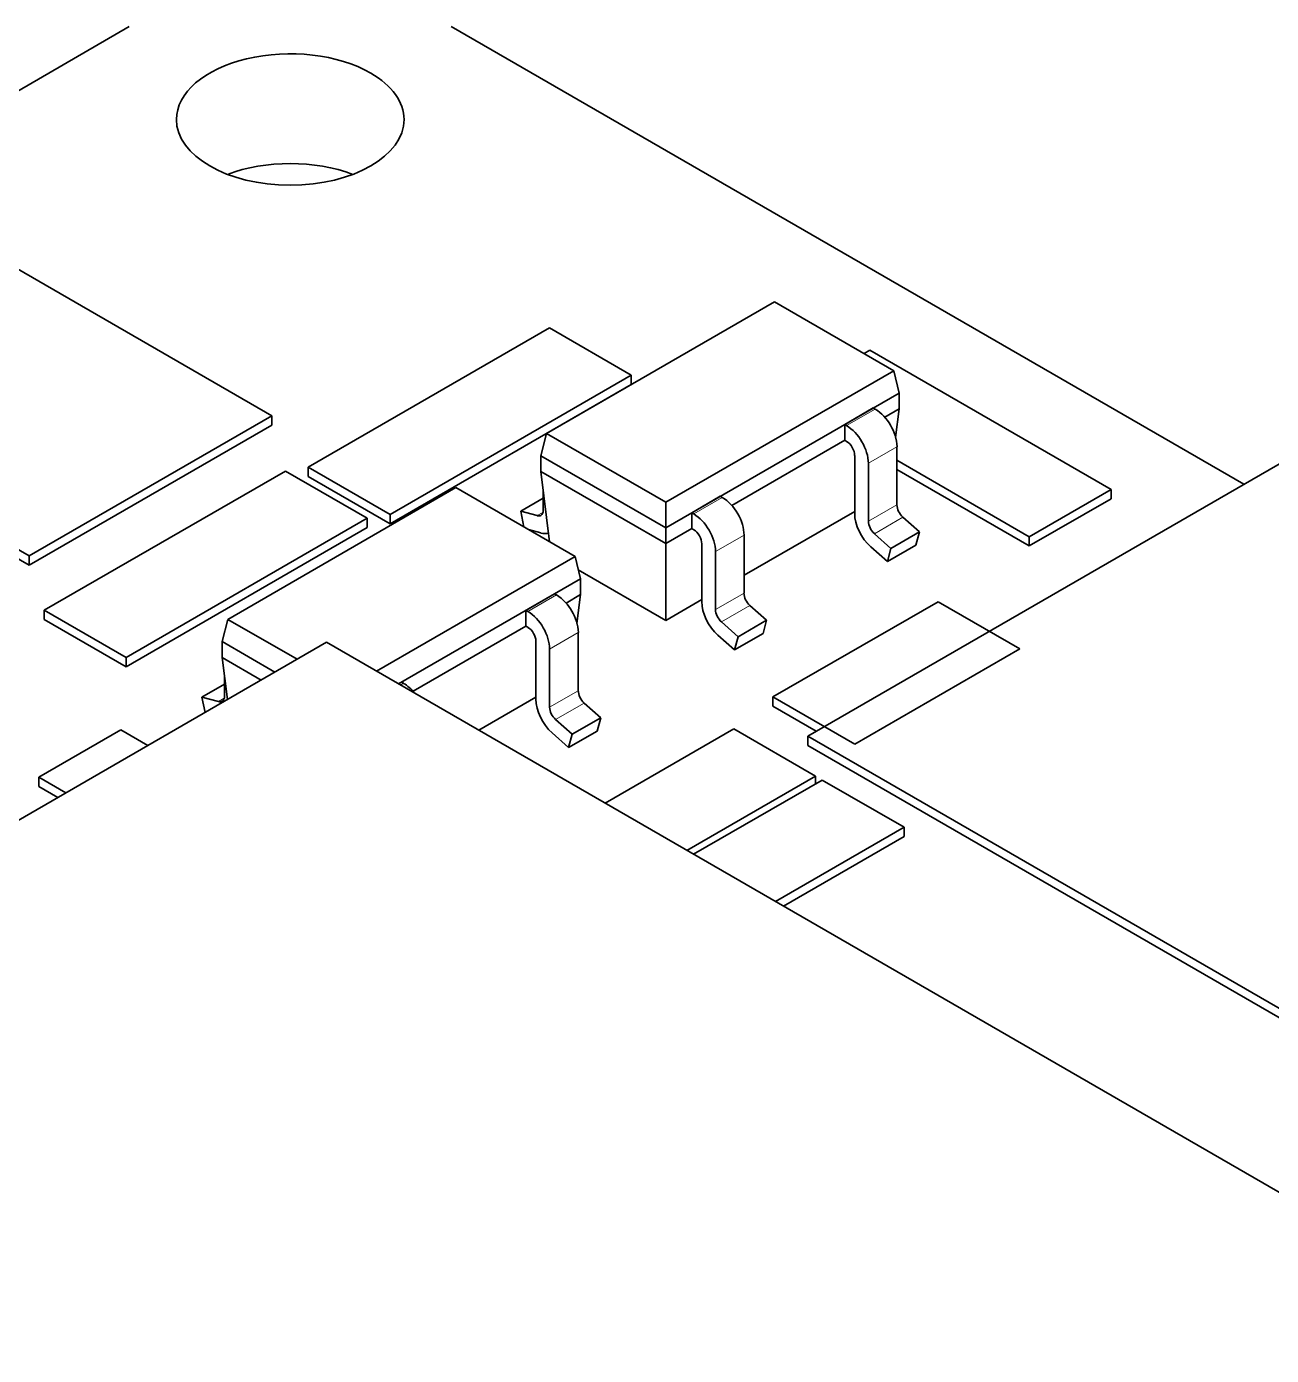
# Model space of a CAD drawing. Extents: x 507 to 804, y 334 to 583.
# Drawn here: x 730.69 to 741.63, y 534.31 to 545.99 of the extents above; entities that cross this region are included whole.
import ezdxf

# ---------------------------------------------------------------- set-up
doc = ezdxf.new("R2010")
doc.units = 0

msp = doc.modelspace()

# ---------------------------------------------------------------- linework, layer by layer
at = {"color": 7, "lineweight": 35, "ltscale": 0.093898}
msp.add_line((728.345, 544.107), (731.597, 545.985), dxfattribs=at)
at = {"color": 7, "lineweight": 35, "ltscale": 0.201031}
msp.add_line((734.426, 545.985), (741.39, 541.965), dxfattribs=at)
at = {"color": 7, "lineweight": 35, "ltscale": 0.068341}
msp.add_line((732.85, 542.566), (730.483, 543.933), dxfattribs=at)
at = {"color": 7, "lineweight": 35, "ltscale": 0.057819}
for p, q in [((737.265, 543.568), (735.262, 542.411)), ((736.31, 541.806), (738.313, 542.962)), ((734.465, 541.935), (732.462, 540.778))]:
    msp.add_line(p, q, dxfattribs=at)
at = {"color": 7, "lineweight": 35, "ltscale": 0.030263}
msp.add_line((738.313, 542.962), (737.265, 543.568), dxfattribs=at)
at = {"color": 7, "lineweight": 35, "ltscale": 0.061171}
for p, q in [((735.288, 543.339), (733.169, 542.115)), ((733.888, 541.7), (736.007, 542.924)), ((736.007, 542.842), (733.888, 541.618))]:
    msp.add_line(p, q, dxfattribs=at)
at = {"color": 7, "lineweight": 35, "ltscale": 0.020755}
for p, q in [((736.007, 542.924), (735.288, 543.339)), ((733.688, 541.666), (732.969, 542.081)), ((733.169, 542.115), (733.888, 541.7)), ((733.888, 541.618), (733.169, 542.034)), ((740.222, 541.838), (739.503, 541.423)), ((730.85, 540.858), (731.569, 540.443)), ((739.421, 540.518), (738.702, 540.933)), ((731.569, 540.361), (730.85, 540.776)), ((737.251, 540.096), (737.97, 539.681)), ((731.522, 539.806), (730.803, 539.391)), ((737.627, 539.4), (736.908, 539.815))]:
    msp.add_line(p, q, dxfattribs=at)
at = {"color": 7, "lineweight": 35, "ltscale": 0.001472}
msp.add_line((738.103, 543.143), (738.052, 543.113), dxfattribs=at)
at = {"color": 7, "lineweight": 35, "ltscale": 0.06117}
msp.add_line((740.222, 541.919), (738.103, 543.143), dxfattribs=at)
at = {"color": 7, "lineweight": 35, "ltscale": 0.005041}
for p, q in [((738.313, 542.962), (738.361, 542.766)), ((735.262, 542.411), (735.214, 542.215)), ((735.513, 541.329), (735.561, 541.133))]:
    msp.add_line(p, q, dxfattribs=at)
at = {"color": 7, "lineweight": 35, "ltscale": 0.002042}
for p, q in [((736.007, 542.924), (736.007, 542.842)), ((732.85, 542.566), (732.85, 542.484)), ((733.169, 542.115), (733.169, 542.034)), ((740.222, 541.919), (740.222, 541.838)), ((733.888, 541.7), (733.888, 541.618)), ((733.688, 541.666), (733.688, 541.585)), ((730.85, 540.858), (730.85, 540.776)), ((731.569, 540.443), (731.569, 540.361)), ((737.251, 540.096), (737.251, 540.014)), ((737.557, 539.752), (737.557, 539.67)), ((730.803, 539.391), (730.803, 539.309))]:
    msp.add_line(p, q, dxfattribs=at)
at = {"color": 7, "lineweight": 35, "ltscale": 0.059196}
msp.add_line((736.31, 541.582), (738.361, 542.766), dxfattribs=at)
at = {"color": 7, "lineweight": 35, "ltscale": 0.00347}
for p, q in [((738.361, 542.766), (738.361, 542.628)), ((737.882, 542.49), (737.882, 542.351)), ((735.214, 542.215), (735.214, 542.076)), ((736.538, 541.714), (736.538, 541.575)), ((736.31, 541.582), (736.31, 541.444)), ((735.561, 541.133), (735.561, 540.995)), ((735.082, 540.857), (735.082, 540.718)), ((732.414, 540.582), (732.414, 540.443))]:
    msp.add_line(p, q, dxfattribs=at)
at = {"color": 7, "lineweight": 35, "ltscale": 0.007247}
for p, q in [((737.882, 542.49), (738.133, 542.635)), ((736.538, 541.714), (736.789, 541.859)), ((735.082, 540.857), (735.333, 541.002)), ((736.945, 540.625), (737.196, 540.77))]:
    msp.add_line(p, q, dxfattribs=at)
at = {"color": 7, "lineweight": 13, "ltscale": 0.007246}
for p, q in [((737.899, 542.48), (738.15, 542.625)), ((738.09, 542.149), (738.341, 542.294)), ((738.09, 541.639), (738.341, 541.784)), ((738.143, 541.53), (738.394, 541.675)), ((735.099, 540.847), (735.35, 540.992)), ((736.799, 540.755), (737.05, 540.9)), ((735.29, 540.006), (735.541, 540.151))]:
    msp.add_line(p, q, dxfattribs=at)
at = {"color": 7, "lineweight": 35, "ltscale": 0.000511395}
msp.add_line((738.133, 542.635), (738.15, 542.625), dxfattribs=at)
at = {"color": 7, "lineweight": 35, "ltscale": 0.003666}
msp.add_line((738.234, 542.554), (738.361, 542.628), dxfattribs=at)
at = {"color": 7, "lineweight": 35, "ltscale": 0.006369}
for p, q in [((738.33, 542.375), (738.361, 542.628)), ((735.53, 540.742), (735.561, 540.995))]:
    msp.add_line(p, q, dxfattribs=at)
at = {"color": 7, "lineweight": 35, "ltscale": 0.061566}
msp.add_line((730.718, 541.335), (732.85, 542.566), dxfattribs=at)
at = {"color": 7, "lineweight": 35, "ltscale": 0.13908}
msp.add_line((742.375, 542.534), (737.557, 539.752), dxfattribs=at)
at = {"color": 7, "lineweight": 35, "ltscale": 0.000510632}
for p, q in [((737.882, 542.49), (737.899, 542.48)), ((737.899, 542.341), (737.882, 542.351)), ((736.789, 541.859), (736.807, 541.849)), ((736.538, 541.714), (736.556, 541.704)), ((736.556, 541.565), (736.538, 541.575))]:
    msp.add_line(p, q, dxfattribs=at)
at = {"color": 7, "lineweight": 35, "ltscale": 0.061565}
msp.add_line((732.85, 542.484), (730.718, 541.253), dxfattribs=at)
at = {"color": 7, "lineweight": 35, "ltscale": 0.030261}
msp.add_line((735.262, 542.411), (736.31, 541.806), dxfattribs=at)
at = {"color": 7, "lineweight": 35, "ltscale": 0.028619}
msp.add_line((736.89, 541.779), (737.882, 542.351), dxfattribs=at)
at = {"color": 7, "lineweight": 35, "ltscale": 0.012738}
for p, q in [((738.341, 542.294), (738.341, 541.784)), ((737.97, 541.709), (737.97, 542.218)), ((738.09, 542.149), (738.09, 541.639)), ((736.627, 540.933), (736.627, 541.443)), ((736.998, 541.518), (736.998, 541.009)), ((736.747, 541.373), (736.747, 540.864)), ((735.17, 540.076), (735.17, 540.585)), ((735.29, 540.516), (735.29, 540.006))]:
    msp.add_line(p, q, dxfattribs=at)
at = {"color": 7, "lineweight": 35, "ltscale": 0.044514}
msp.add_line((729.176, 542.225), (730.718, 541.335), dxfattribs=at)
at = {"color": 7, "lineweight": 35, "ltscale": 0.044513}
msp.add_line((730.718, 541.253), (729.176, 542.143), dxfattribs=at)
at = {"color": 7, "lineweight": 35, "ltscale": 0.031639}
for p, q in [((735.214, 542.215), (736.31, 541.582)), ((735.214, 542.076), (736.31, 541.444))]:
    msp.add_line(p, q, dxfattribs=at)
at = {"color": 7, "lineweight": 35, "ltscale": 0.033527}
msp.add_line((738.341, 542.175), (739.503, 541.504), dxfattribs=at)
at = {"color": 7, "lineweight": 35, "ltscale": 0.061173}
for p, q in [((732.969, 542.081), (730.85, 540.858)), ((731.569, 540.443), (733.688, 541.666)), ((733.688, 541.585), (731.569, 540.361))]:
    msp.add_line(p, q, dxfattribs=at)
at = {"color": 7, "lineweight": 35, "ltscale": 0.015558}
msp.add_line((735.289, 541.459), (735.214, 542.076), dxfattribs=at)
at = {"color": 7, "lineweight": 35, "ltscale": 0.033526}
msp.add_line((739.503, 541.423), (738.341, 542.093), dxfattribs=at)
at = {"color": 7, "lineweight": 35, "ltscale": 0.030262}
msp.add_line((735.513, 541.329), (734.465, 541.935), dxfattribs=at)
at = {"color": 7, "lineweight": 35, "ltscale": 0.004463}
for p, q in [((735.234, 541.916), (735.234, 541.737)), ((732.433, 540.283), (732.433, 540.104))]:
    msp.add_line(p, q, dxfattribs=at)
at = {"color": 7, "lineweight": 35, "ltscale": 0.020756}
for p, q in [((739.503, 541.504), (740.222, 541.919)), ((738.404, 538.951), (737.685, 539.366))]:
    msp.add_line(p, q, dxfattribs=at)
at = {"color": 7, "lineweight": 35, "ltscale": 0.005716}
for p, q in [((735.036, 541.728), (735.234, 541.842)), ((732.235, 540.095), (732.433, 540.209))]:
    msp.add_line(p, q, dxfattribs=at)
at = {"color": 7, "lineweight": 35, "ltscale": 0.005588}
msp.add_line((736.31, 541.806), (736.31, 541.582), dxfattribs=at)
at = {"color": 7, "lineweight": 13, "ltscale": 0.007247}
for p, q in [((736.556, 541.704), (736.807, 541.849)), ((736.747, 541.373), (736.998, 541.518)), ((736.747, 540.864), (736.998, 541.009)), ((735.29, 540.516), (735.541, 540.661)), ((735.343, 539.897), (735.594, 540.042))]:
    msp.add_line(p, q, dxfattribs=at)
at = {"color": 7, "lineweight": 35, "ltscale": 0.003768}
for p, q in [((735.181, 541.689), (735.036, 541.728)), ((732.381, 540.056), (732.235, 540.095))]:
    msp.add_line(p, q, dxfattribs=at)
at = {"color": 7, "lineweight": 35, "ltscale": 0.003554}
msp.add_line((735.036, 541.728), (735.064, 541.589), dxfattribs=at)
at = {"color": 7, "lineweight": 13, "ltscale": 0.001441}
msp.add_line((735.181, 541.689), (735.231, 541.718), dxfattribs=at)
at = {"color": 7, "lineweight": 35, "ltscale": 0.028066}
msp.add_line((737.97, 541.726), (736.998, 541.165), dxfattribs=at)
at = {"color": 7, "lineweight": 35, "ltscale": 0.004866}
msp.add_line((738.394, 541.675), (738.539, 541.546), dxfattribs=at)
at = {"color": 7, "lineweight": 35, "ltscale": 0.002827}
msp.add_line((735.103, 541.566), (735.212, 541.537), dxfattribs=at)
at = {"color": 7, "lineweight": 35, "ltscale": 0.006583}
msp.add_line((736.31, 541.444), (736.538, 541.575), dxfattribs=at)
at = {"color": 7, "lineweight": 35, "ltscale": 0.016896}
msp.add_line((736.31, 540.768), (736.31, 541.444), dxfattribs=at)
at = {"color": 7, "lineweight": 35, "ltscale": 0.004864}
for p, q in [((738.143, 541.53), (738.288, 541.401)), ((738.257, 541.285), (738.112, 541.414)), ((736.799, 540.755), (736.945, 540.625)), ((736.914, 540.509), (736.768, 540.638)), ((735.343, 539.897), (735.488, 539.768))]:
    msp.add_line(p, q, dxfattribs=at)
at = {"color": 7, "lineweight": 35, "ltscale": 0.007246}
for p, q in [((738.288, 541.401), (738.539, 541.546)), ((738.257, 541.285), (738.508, 541.43)), ((736.914, 540.509), (737.165, 540.654)), ((735.488, 539.768), (735.739, 539.913))]:
    msp.add_line(p, q, dxfattribs=at)
at = {"color": 7, "lineweight": 35, "ltscale": 0.003005}
for p, q in [((738.539, 541.546), (738.508, 541.43)), ((738.288, 541.401), (738.257, 541.285)), ((736.945, 540.625), (736.914, 540.509)), ((735.739, 539.913), (735.708, 539.797))]:
    msp.add_line(p, q, dxfattribs=at)
at = {"color": 7, "lineweight": 35, "ltscale": 0.00204}
for p, q in [((739.503, 541.504), (739.503, 541.423)), ((730.718, 541.335), (730.718, 541.253)), ((738.404, 538.951), (738.404, 538.87))]:
    msp.add_line(p, q, dxfattribs=at)
at = {"color": 7, "lineweight": 35, "ltscale": 0.050342}
msp.add_line((733.769, 540.323), (735.513, 541.329), dxfattribs=at)
at = {"color": 7, "lineweight": 35, "ltscale": 0.022186}
msp.add_line((736.31, 540.768), (735.542, 541.212), dxfattribs=at)
at = {"color": 7, "lineweight": 35, "ltscale": 0.046133}
msp.add_line((733.963, 540.211), (735.561, 541.133), dxfattribs=at)
at = {"color": 7, "lineweight": 35, "ltscale": 0.000510075}
msp.add_line((735.333, 541.002), (735.35, 540.992), dxfattribs=at)
at = {"color": 7, "lineweight": 35, "ltscale": 0.003667}
msp.add_line((735.434, 540.921), (735.561, 540.995), dxfattribs=at)
at = {"color": 7, "lineweight": 35, "ltscale": 0.00050931}
for p, q in [((735.082, 540.857), (735.099, 540.847)), ((735.099, 540.708), (735.082, 540.718)), ((733.989, 540.226), (734.007, 540.216))]:
    msp.add_line(p, q, dxfattribs=at)
at = {"color": 7, "lineweight": 35, "ltscale": 0.009135}
msp.add_line((736.627, 540.951), (736.31, 540.768), dxfattribs=at)
at = {"color": 7, "lineweight": 35, "ltscale": 0.004865}
for p, q in [((737.05, 540.9), (737.196, 540.77)), ((735.594, 540.042), (735.739, 539.913)), ((735.457, 539.652), (735.311, 539.781))]:
    msp.add_line(p, q, dxfattribs=at)
at = {"color": 7, "lineweight": 35, "ltscale": 0.041862}
for p, q in [((738.702, 540.933), (737.251, 540.096)), ((737.97, 539.681), (739.421, 540.518))]:
    msp.add_line(p, q, dxfattribs=at)
at = {"color": 7, "lineweight": 35, "ltscale": 0.005043}
msp.add_line((732.462, 540.778), (732.414, 540.582), dxfattribs=at)
at = {"color": 7, "lineweight": 35, "ltscale": 0.017581}
msp.add_line((732.462, 540.778), (733.071, 540.427), dxfattribs=at)
at = {"color": 7, "lineweight": 35, "ltscale": 0.003006}
msp.add_line((737.196, 540.77), (737.165, 540.654), dxfattribs=at)
at = {"color": 7, "lineweight": 35, "ltscale": 0.02862}
msp.add_line((734.09, 540.146), (735.082, 540.718), dxfattribs=at)
at = {"color": 7, "lineweight": 35, "ltscale": 0.01274}
msp.add_line((735.541, 540.661), (735.541, 540.151), dxfattribs=at)
at = {"color": 7, "lineweight": 35, "ltscale": 0.326598}
msp.add_line((733.33, 540.576), (722.016, 534.044), dxfattribs=at)
at = {"color": 7, "lineweight": 35, "ltscale": 0.013371}
msp.add_line((732.414, 540.582), (732.877, 540.315), dxfattribs=at)
at = {"color": 7, "lineweight": 35, "ltscale": 0.45928}
msp.add_line((749.24, 531.391), (733.33, 540.576), dxfattribs=at)
at = {"color": 7, "lineweight": 35, "ltscale": 0.0099}
msp.add_line((732.414, 540.443), (732.757, 540.245), dxfattribs=at)
at = {"color": 7, "lineweight": 35, "ltscale": 0.009321}
msp.add_line((732.459, 540.073), (732.414, 540.443), dxfattribs=at)
at = {"color": 7, "lineweight": 35, "ltscale": 0.000766329}
msp.add_line((733.963, 540.211), (733.989, 540.226), dxfattribs=at)
at = {"color": 7, "lineweight": 13, "ltscale": 0.000765007}
msp.add_line((733.98, 540.201), (734.007, 540.216), dxfattribs=at)
at = {"color": 7, "lineweight": 35, "ltscale": 0.003433}
msp.add_line((732.235, 540.095), (732.263, 539.96), dxfattribs=at)
at = {"color": 7, "lineweight": 13, "ltscale": 0.001442}
msp.add_line((732.381, 540.056), (732.431, 540.085), dxfattribs=at)
at = {"color": 7, "lineweight": 35, "ltscale": 0.014489}
msp.add_line((735.17, 540.093), (734.668, 539.803), dxfattribs=at)
at = {"color": 7, "lineweight": 35, "ltscale": 0.010957}
msp.add_line((737.631, 539.795), (737.251, 540.014), dxfattribs=at)
at = {"color": 7, "lineweight": 35, "ltscale": 0.006846}
for p, q in [((731.759, 539.669), (731.522, 539.806)), ((730.803, 539.391), (731.04, 539.254))]:
    msp.add_line(p, q, dxfattribs=at)
at = {"color": 7, "lineweight": 35, "ltscale": 0.032627}
for p, q in [((736.908, 539.815), (735.777, 539.163)), ((736.496, 538.748), (737.627, 539.4)), ((737.685, 539.366), (736.555, 538.714)), ((737.274, 538.299), (738.404, 538.951))]:
    msp.add_line(p, q, dxfattribs=at)
at = {"color": 7, "lineweight": 35, "ltscale": 0.007245}
msp.add_line((735.457, 539.652), (735.708, 539.797), dxfattribs=at)
at = {"color": 7, "lineweight": 35, "ltscale": 0.003004}
msp.add_line((735.488, 539.768), (735.457, 539.652), dxfattribs=at)
at = {"color": 7, "lineweight": 35, "ltscale": 0.185817}
msp.add_line((737.557, 539.752), (743.994, 536.036), dxfattribs=at)
at = {"color": 7, "lineweight": 35, "ltscale": 0.162956}
msp.add_line((743.202, 536.411), (737.557, 539.67), dxfattribs=at)
at = {"color": 7, "lineweight": 35, "ltscale": 0.001698}
msp.add_line((737.627, 539.4), (737.627, 539.332), dxfattribs=at)
at = {"color": 7, "lineweight": 35, "ltscale": 0.004804}
msp.add_line((730.969, 539.213), (730.803, 539.309), dxfattribs=at)
at = {"color": 7, "lineweight": 35, "ltscale": 0.030586}
msp.add_line((738.404, 538.87), (737.345, 538.258), dxfattribs=at)
at = {"color": 7, "lineweight": 35}
for centre in [(737.916, 542.269), (735.116, 540.636)]:
    msp.add_arc(centre, 0.427, 3.3592, 56.6408, dxfattribs=at)
for centre, major_axis, start_param, end_param in [((733.011, 545.169), (1, 0), 0.785398, 3.141593), ((733.011, 545.169), (1, 0), 6.283185, 7.068583), ((733.011, 545.169), (1, 0), 3.141593, 6.283185), ((733.011, 544.205), (1, 0), 0.986872, 2.154722), ((737.899, 542.259), (0.135, -0.234), 0.785398, 2.356194), ((737.899, 542.259), (-0.05, 0.0866), 3.926991, 5.497787), ((736.807, 541.628), (0.135, -0.234), 0.785398, 2.356194), ((735.163, 541.778), (0.05, -0.0866), 5.759587, 6.283186), ((735.163, 541.778), (0.05, -0.0866), 0.000001, 0.785398), ((736.556, 541.483), (0.135, -0.234), 0.785398, 2.356194), ((738.161, 541.599), (0.135, -0.234), 3.926991, 5.235988), ((738.412, 541.744), (-0.05, 0.0866), 0.785398, 2.094395), ((736.556, 541.483), (-0.05, 0.0866), 3.926991, 5.497787), ((738.161, 541.599), (-0.05, 0.0866), 0.785398, 2.094395), ((735.163, 541.778), (-0.135, 0.234), 2.617994, 3.014623), ((737.068, 540.968), (-0.05, 0.0866), 0.785398, 2.094395), ((736.818, 540.823), (0.135, -0.234), 3.926991, 5.235988), ((736.818, 540.823), (-0.05, 0.0866), 0.785398, 2.094395), ((735.099, 540.626), (0.135, -0.234), 0.785398, 2.356194), ((735.099, 540.626), (-0.05, 0.0866), 3.926991, 5.497787), ((734.007, 539.995), (0.135, -0.234), 1.82351, 2.356194), ((732.363, 540.145), (0.05, -0.0866), 5.759587, 6.283186), ((732.363, 540.145), (0.05, -0.0866), 0.000001, 0.785398), ((735.361, 539.966), (0.135, -0.234), 3.926991, 5.235988), ((735.612, 540.111), (-0.05, 0.0866), 0.785398, 2.094395), ((735.361, 539.966), (-0.05, 0.0866), 0.785398, 2.094395)]:
    msp.add_ellipse(centre, major_axis=major_axis, ratio=0.57735, start_param=start_param, end_param=end_param, dxfattribs=at)

doc.saveas('drawing.dxf')
